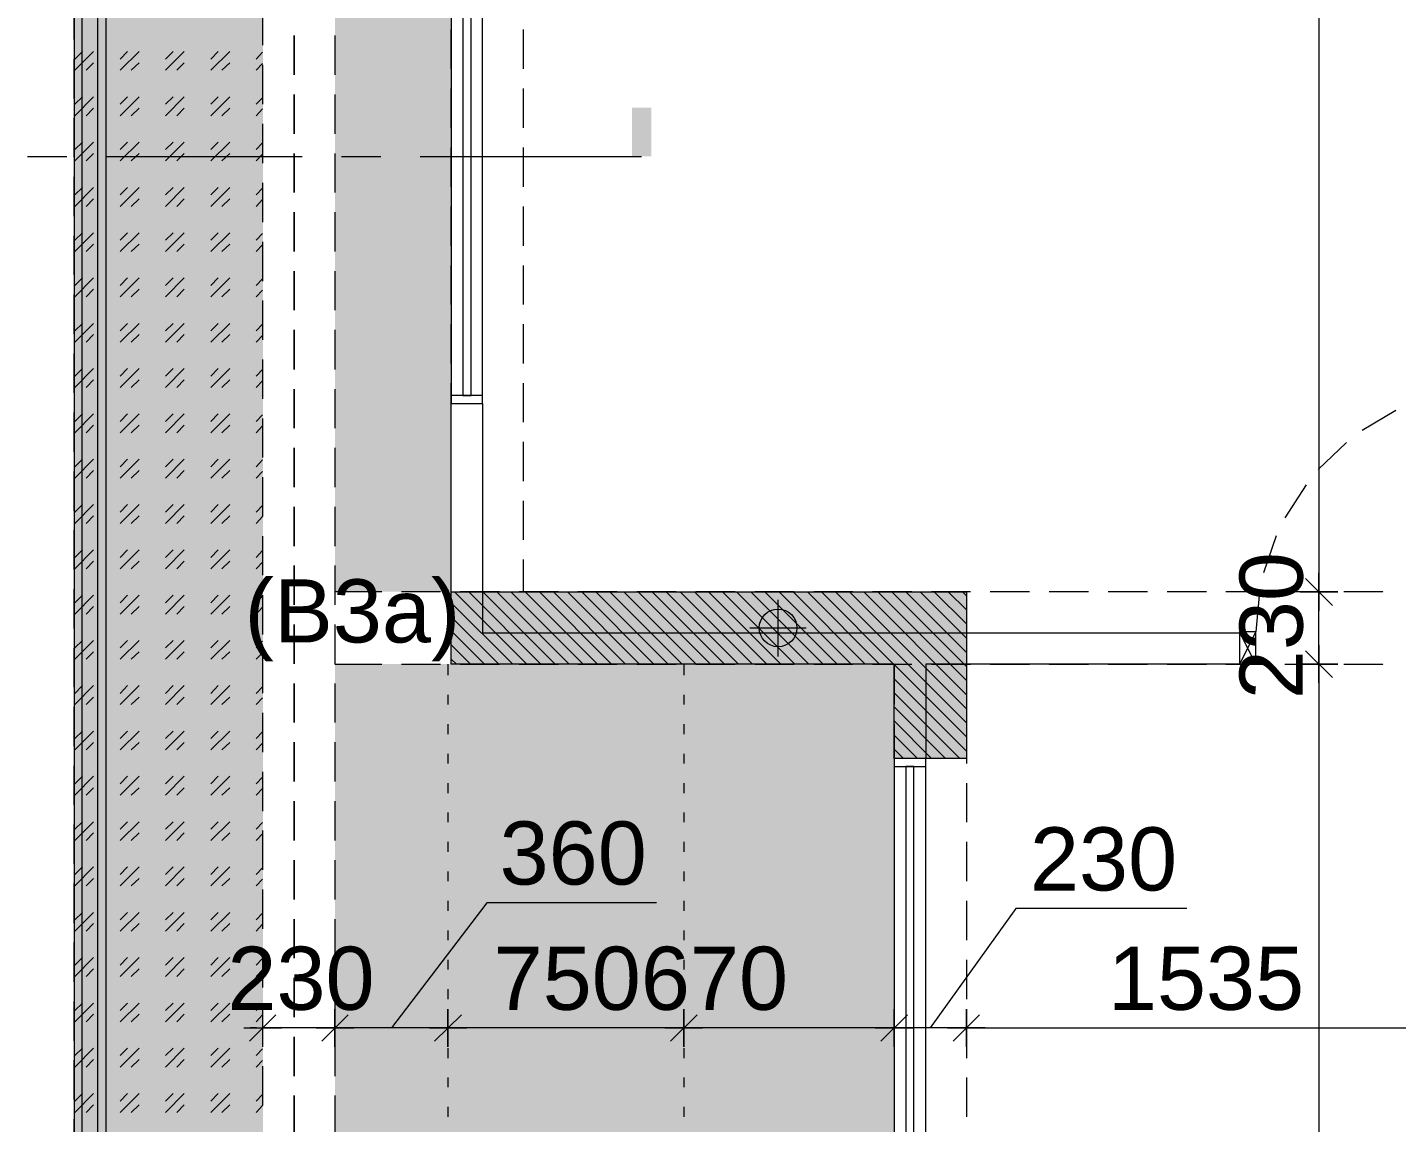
# Model space of a CAD drawing. Header units: millimetres. Extents: x -1303 to 98744, y -1303 to 90097.
# Drawn here: x 53795 to 58153, y 74173 to 77660 of the extents above; entities that cross this region are included whole.
import ezdxf

# ---------------------------------------------------------------- set-up
doc = ezdxf.new("R2010")
doc.units = ezdxf.units.MM
doc.layers.add('PDF_Geometry', color=7, linetype='Continuous')
doc.layers.add('PDF_Text', color=7, linetype='Continuous')
doc.layers.add('PDF_Solid Fills', color=192, linetype='Continuous', true_color=0xc2c0c0c0)
doc.styles.add('PDF ArialMT', font='arial.ttf')

msp = doc.modelspace()

# ---------------------------------------------------------------- hatches: boundary and pattern name
at = {"layer": 'PDF_Solid Fills'}
msp.add_hatch(color=256, dxfattribs=at).paths.add_polyline_path([(56784.30755, 75332.74967), (56554.28686, 75332.74967), (56554.28686, 75632.6807), (55144.26969, 75632.6807), (55144.26969, 75862.70139), (56784.30755, 75862.70139)])

# ---------------------------------------------------------------- linework, layer by layer
at = {"layer": 'PDF_Geometry', "color": 9, "lineweight": 0, "true_color": 0xc0c0c0}
for points in [[(55143.59199, 81272.1461), (53943.54554, 81272.1461), (53943.54554, 66642.22096)], [(55344.16586, 66057.42941), (53968.93443, 66057.42941), (53968.93443, 66642.22096), (53968.93443, 81247.60021), (55143.59199, 81247.60021)], [(55344.16586, 66107.36007), (54018.86508, 66107.36007), (54018.86508, 66642.22096), (54018.86508, 81197.67369), (55143.59199, 81197.67369)], [(55143.59199, 81172.2848), (54044.25397, 81172.2848), (54044.25397, 66642.22096)], [(54543.56876, 77727.00776), (54543.56876, 77602.60055)], [(54543.56876, 77539.97958), (54543.56876, 77414.72939)], [(54543.56876, 77352.10016), (54543.56876, 77227.69296)], [(54543.56876, 77165.072), (54543.56876, 77039.81353)], [(54543.56876, 76977.19257), (54543.56876, 76851.94238)], [(54543.56876, 76790.15613), (54543.56876, 76664.90595)], [(54543.56876, 76602.28498), (54543.56876, 76477.02652)], [(56553.52239, 75632.42451), (55143.59199, 75632.42451), (55143.59199, 76462.6461), (55243.45743, 76462.6461)], [(54543.56876, 76414.40555), (54543.56876, 76289.99835)], [(58151.33221, 76439.79444), (58043.85093, 76376.32222)], [(57993.92028, 76338.23889), (57904.21205, 76251.91502)], [(54543.56876, 76227.36912), (54543.56876, 76102.11893)], [(57865.28159, 76202.83149), (57797.57789, 76097.88745)], [(54543.56876, 76039.49797), (54543.56876, 75915.09076)], [(57770.49889, 76041.18394), (57729.87419, 75923.55372)], [(54543.56876, 75852.46153), (54543.56876, 75727.21134)], [(57717.17975, 75862.61874), (57705.33243, 75734.83131), (57653.70753, 75632.42451)], [(57705.33243, 75632.42451), (57653.70753, 75734.83131)], [(54543.56876, 75664.5821), (54543.56876, 75540.18317)], [(54543.56876, 75477.55394), (54543.56876, 75352.30374)], [(54543.56876, 75289.67452), (54543.56876, 75164.42432)], [(54543.56876, 75102.64635), (54543.56876, 74977.39616)], [(54543.56876, 74914.76693), (54543.56876, 74789.51673)], [(54543.56876, 74726.8875), (54543.56876, 74602.4803)], [(54543.56876, 74539.85933), (54543.56876, 74414.60914)], [(54543.56876, 74351.97991), (54543.56876, 74227.57271)]]:
    msp.add_lwpolyline(points, dxfattribs=at)
at = {"layer": 'PDF_Geometry', "color": 122, "lineweight": 0, "true_color": 0x00b88a}
for points in [[(57905.90629, 80402.1552), (57905.90629, 80422.46135), (57905.90629, 75882.0819), (57905.90629, 75902.39631)], [(57905.90629, 75632.42451), (57905.90629, 75862.61874)], [(57905.90629, 75592.64692), (57905.90629, 75612.11835), (57905.90629, 69707.50767), (57905.90629, 69726.97084)], [(55796.93436, 74872.45211), (55256.99899, 74872.45211), (54954.02245, 74473.84988)], [(57485.2954, 74853.83194), (56941.12856, 74853.83194), (56668.61951, 74473.84988)], [(54501.25395, 74431.53507), (54585.88358, 74516.16469)], [(54543.56876, 74533.93361), (54543.56876, 74413.75789)], [(54483.48091, 74473.84988), (54603.65663, 74473.84988)], [(54524.10561, 74473.84988), (54503.79532, 74473.84988)], [(54773.76301, 74473.84988), (54543.56876, 74473.84988)], [(55113.97162, 74473.84988), (54794.07329, 74473.84988), (54813.53645, 74473.84988)], [(55863.79093, 74473.84988), (55153.7492, 74473.84988)], [(56534.05923, 74473.84988), (55903.56852, 74473.84988)], [(56764.24934, 74473.84988), (56573.83268, 74473.84988)], [(56804.02691, 74473.84988), (58298.58694, 74473.84988), (58279.11965, 74473.84988)]]:
    msp.add_lwpolyline(points, dxfattribs=at)
at = {"layer": 'PDF_Geometry', "color": 9, "lineweight": 0, "true_color": 0xc0c0c0}
for points in [[(55143.59199, 76462.6461), (55243.45495, 76462.6461), (55243.45495, 79972.2368), (55143.59199, 79972.2368)], [(55180.83233, 76488.03499), (55207.06751, 76488.03499), (55207.06751, 79946.00157), (55180.83233, 79946.00157)], [(54643.4342, 77508.66497), (54643.4342, 77633.91517)], [(54643.4342, 77320.78555), (54643.4342, 77446.03574)], [(54643.4342, 77133.75738), (54643.4342, 77258.16459)], [(54643.4342, 76945.87796), (54643.4342, 77071.12815)], [(54643.4342, 76758.84979), (54643.4342, 76883.24872)], [(54643.4342, 76570.97036), (54643.4342, 76696.22056)], [(54643.4342, 76383.93393), (54643.4342, 76508.34114)], [(55143.59199, 76462.6461), (55243.45495, 76462.6461), (55243.45495, 76488.03499), (55143.59199, 76488.03499)], [(56654.23082, 75632.42451), (56654.23082, 75331.98933), (56553.52239, 75331.98933), (56553.52239, 75632.42451), (55143.59199, 75632.42451), (55143.59199, 76462.6461), (55243.45743, 76462.6461), (55243.45743, 75732.28581), (57653.70753, 75732.28581), (57653.70753, 75632.42451)], [(54643.4342, 76196.06278), (54643.4342, 76321.31296)], [(54643.4342, 76008.18335), (54643.4342, 76133.43354)], [(54643.4342, 75821.14691), (54643.4342, 75946.40538)], [(54643.4342, 75633.27576), (54643.4342, 75758.52595)], [(57653.70753, 75632.42451), (57705.3316, 75632.42451), (57705.3316, 75734.82635), (57653.70753, 75734.82635)], [(54643.4342, 75446.23933), (54643.4342, 75570.64653)], [(54643.4342, 75258.3599), (54643.4342, 75383.61836)], [(56553.52239, 69987.62844), (56654.23164, 69987.62844), (56654.23164, 75331.98933), (56553.52239, 75331.98933)], [(56553.52239, 75306.60044), (56654.23164, 75306.60044), (56654.23164, 75331.98933), (56553.52239, 75331.98933)], [(56590.7586, 70013.01732), (56616.99379, 70013.01732), (56616.99379, 75306.60044), (56590.7586, 75306.60044)], [(54643.4342, 75071.33173), (54643.4342, 75195.73893)], [(54643.4342, 74883.45231), (54643.4342, 75008.7025)], [(54643.4342, 74696.42414), (54643.4342, 74820.83135)], [(54643.4342, 74508.54472), (54643.4342, 74633.79492)], [(54643.4342, 74320.6653), (54643.4342, 74445.91549)], [(54643.4342, 74133.63713), (54643.4342, 74258.88732)]]:
    msp.add_lwpolyline(points, close=True, dxfattribs=at)
at = {"layer": 'PDF_Geometry', "lineweight": 0}
for points in [[(53943.54554, 77621.22072), (53943.54554, 77745.62792)], [(53943.54554, 77433.34129), (53943.54554, 77558.59976)], [(53945.23979, 77523.05366), (54005.32352, 77583.13739)], [(53945.23979, 77558.59976), (53969.78156, 77583.13739)], [(53981.62888, 77523.05366), (54005.32352, 77546.7483)], [(54089.95315, 77523.05366), (54150.041, 77583.13739)], [(54089.95315, 77558.59976), (54113.65192, 77583.13739)], [(54125.49924, 77523.05366), (54150.041, 77546.7483)], [(54233.82351, 77523.05366), (54293.91137, 77583.13739)], [(54233.82351, 77558.59976), (54258.3694, 77583.13739)], [(54270.21673, 77523.05366), (54293.91137, 77546.7483)], [(54378.54099, 77523.05366), (54438.62886, 77583.13739)], [(54378.54099, 77558.59976), (54402.23977, 77583.13739)], [(54414.08709, 77523.05366), (54438.62886, 77546.7483)], [(54522.41136, 77558.59976), (54543.56876, 77580.60015)], [(54522.41136, 77523.05366), (54543.56876, 77544.21106)], [(53945.23979, 77378.33204), (54005.32352, 77438.42403)], [(53945.23979, 77414.72939), (53969.78156, 77438.42403)], [(54089.95315, 77378.33204), (54150.041, 77438.42403)], [(54089.95315, 77414.72939), (54113.65192, 77438.42403)], [(54233.82351, 77378.33204), (54293.91137, 77438.42403)], [(54233.82351, 77414.72939), (54258.3694, 77438.42403)], [(54378.54099, 77378.33204), (54438.62886, 77438.42403)], [(54378.54099, 77414.72939), (54402.23977, 77438.42403)], [(54522.41136, 77414.72939), (54543.56876, 77435.8868)], [(53943.54554, 77246.31313), (53943.54554, 77370.72033)], [(53981.62888, 77378.33204), (54005.32352, 77402.87794)], [(54125.49924, 77378.33204), (54150.041, 77402.87794)], [(54270.21673, 77378.33204), (54293.91137, 77402.87794)], [(54414.08709, 77378.33204), (54438.62886, 77402.87794)], [(54522.41136, 77378.33204), (54543.56876, 77400.3407)], [(53945.23979, 77234.46167), (54005.32352, 77294.55367)], [(53945.23979, 77270.85903), (53969.78156, 77294.55367)], [(54089.95315, 77234.46167), (54150.041, 77294.55367)], [(54089.95315, 77270.85903), (54113.65192, 77294.55367)], [(54233.82351, 77234.46167), (54293.91137, 77294.55367)], [(54233.82351, 77270.85903), (54258.3694, 77294.55367)], [(54378.54099, 77234.46167), (54438.62886, 77294.55367)], [(54378.54099, 77270.85903), (54402.23977, 77294.55367)], [(54522.41136, 77270.85903), (54543.56876, 77292.01644)], [(53981.62888, 77234.46167), (54005.32352, 77258.16459)], [(54125.49924, 77234.46167), (54150.041, 77258.16459)], [(54270.21673, 77234.46167), (54293.91137, 77258.16459)], [(54414.08709, 77234.46167), (54438.62886, 77258.16459)], [(54522.41136, 77234.46167), (54543.56876, 77255.61908)], [(53943.54554, 77058.43371), (53943.54554, 77183.6839)], [(53945.23979, 77089.74832), (54005.32352, 77149.83205)], [(53945.23979, 77126.13741), (53969.78156, 77149.83205)], [(53981.62888, 77089.74832), (54005.32352, 77114.29422)], [(54089.95315, 77089.74832), (54150.041, 77149.83205)], [(54089.95315, 77126.13741), (54113.65192, 77149.83205)], [(54125.49924, 77089.74832), (54150.041, 77114.29422)], [(54233.82351, 77089.74832), (54293.91137, 77149.83205)], [(54233.82351, 77126.13741), (54258.3694, 77149.83205)], [(54270.21673, 77089.74832), (54293.91137, 77114.29422)], [(54378.54099, 77089.74832), (54438.62886, 77149.83205)], [(54378.54099, 77126.13741), (54402.23977, 77149.83205)], [(54414.08709, 77089.74832), (54438.62886, 77114.29422)], [(54522.41136, 77126.13741), (54543.56876, 77147.29482)], [(54522.41136, 77089.74832), (54543.56876, 77111.74871)], [(53943.54554, 76871.40553), (53943.54554, 76995.81274)], [(53945.23979, 76945.87796), (54005.32352, 77005.96168)], [(53945.23979, 76982.26704), (53969.78156, 77005.96168)], [(54089.95315, 76945.87796), (54150.041, 77005.96168)], [(54089.95315, 76982.26704), (54113.65192, 77005.96168)], [(54233.82351, 76945.87796), (54293.91137, 77005.96168)], [(54233.82351, 76982.26704), (54258.3694, 77005.96168)], [(54378.54099, 76945.87796), (54438.62886, 77005.96168)], [(54378.54099, 76982.26704), (54402.23977, 77005.96168)], [(54522.41136, 76982.26704), (54543.56876, 77003.42445)], [(53981.62888, 76945.87796), (54005.32352, 76969.5726)], [(54125.49924, 76945.87796), (54150.041, 76969.5726)], [(54270.21673, 76945.87796), (54293.91137, 76969.5726)], [(54414.08709, 76945.87796), (54438.62886, 76969.5726)], [(54522.41136, 76945.87796), (54543.56876, 76967.03536)], [(53945.23979, 76802.00759), (54005.32352, 76862.09132)], [(53945.23979, 76837.55368), (53969.78156, 76862.09132)], [(54089.95315, 76802.00759), (54150.041, 76862.09132)], [(54089.95315, 76837.55368), (54113.65192, 76862.09132)], [(54233.82351, 76802.00759), (54293.91137, 76862.09132)], [(54233.82351, 76837.55368), (54258.3694, 76862.09132)], [(54378.54099, 76802.00759), (54438.62886, 76862.09132)], [(54378.54099, 76837.55368), (54402.23977, 76862.09132)], [(54522.41136, 76837.55368), (54543.56876, 76858.71109)], [(53943.54554, 76683.52611), (53943.54554, 76808.77631)], [(53981.62888, 76802.00759), (54005.32352, 76825.70224)], [(54125.49924, 76802.00759), (54150.041, 76825.70224)], [(54270.21673, 76802.00759), (54293.91137, 76825.70224)], [(54414.08709, 76802.00759), (54438.62886, 76825.70224)], [(54522.41136, 76802.00759), (54543.56876, 76823.165)], [(53945.23979, 76657.29424), (54005.32352, 76717.37796)], [(53945.23979, 76693.68332), (53969.78156, 76717.37796)], [(54089.95315, 76657.29424), (54150.041, 76717.37796)], [(54089.95315, 76693.68332), (54113.65192, 76717.37796)], [(54233.82351, 76657.29424), (54293.91137, 76717.37796)], [(54233.82351, 76693.68332), (54258.3694, 76717.37796)], [(54378.54099, 76657.29424), (54438.62886, 76717.37796)], [(54378.54099, 76693.68332), (54402.23977, 76717.37796)], [(53981.62888, 76657.29424), (54005.32352, 76681.83187)], [(54125.49924, 76657.29424), (54150.041, 76681.83187)], [(54270.21673, 76657.29424), (54293.91137, 76681.83187)], [(54414.08709, 76657.29424), (54438.62886, 76681.83187)], [(54522.41136, 76693.68332), (54543.56876, 76714.84073)], [(54522.41136, 76657.29424), (54543.56876, 76678.45165)], [(53943.54554, 76495.64669), (53943.54554, 76620.89688)], [(53945.23979, 76513.42387), (54005.32352, 76573.5076)], [(53945.23979, 76548.9617), (53969.78156, 76573.5076)], [(54089.95315, 76513.42387), (54150.041, 76573.5076)], [(54089.95315, 76548.9617), (54113.65192, 76573.5076)], [(54233.82351, 76513.42387), (54293.91137, 76573.5076)], [(54233.82351, 76548.9617), (54258.3694, 76573.5076)], [(54378.54099, 76513.42387), (54438.62886, 76573.5076)], [(54378.54099, 76548.9617), (54402.23977, 76573.5076)], [(54522.41136, 76548.9617), (54543.56876, 76570.97036)], [(53981.62888, 76513.42387), (54005.32352, 76537.11851)], [(54125.49924, 76513.42387), (54150.041, 76537.11851)], [(54270.21673, 76513.42387), (54293.91137, 76537.11851)], [(54414.08709, 76513.42387), (54438.62886, 76537.11851)], [(54522.41136, 76513.42387), (54543.56876, 76534.58128)], [(53943.54554, 76308.61852), (53943.54554, 76433.86872)], [(53945.23979, 76368.70225), (54005.32352, 76428.79425)], [(53945.23979, 76405.09133), (53969.78156, 76428.79425)], [(54089.95315, 76368.70225), (54150.041, 76428.79425)], [(54089.95315, 76405.09133), (54113.65192, 76428.79425)], [(54233.82351, 76368.70225), (54293.91137, 76428.79425)], [(54233.82351, 76405.09133), (54258.3694, 76428.79425)], [(54378.54099, 76368.70225), (54438.62886, 76428.79425)], [(54378.54099, 76405.09133), (54402.23977, 76428.79425)], [(54522.41136, 76405.09133), (54543.56876, 76426.24874)], [(53981.62888, 76368.70225), (54005.32352, 76393.24815)], [(54125.49924, 76368.70225), (54150.041, 76393.24815)], [(54270.21673, 76368.70225), (54293.91137, 76393.24815)], [(54414.08709, 76368.70225), (54438.62886, 76393.24815)], [(54522.41136, 76368.70225), (54543.56876, 76390.71092)], [(53945.23979, 76224.83189), (54005.32352, 76284.92388)], [(53945.23979, 76260.37798), (53969.78156, 76284.92388)], [(54089.95315, 76224.83189), (54150.041, 76284.92388)], [(54089.95315, 76260.37798), (54113.65192, 76284.92388)], [(54233.82351, 76224.83189), (54293.91137, 76284.92388)], [(54233.82351, 76260.37798), (54258.3694, 76284.92388)], [(54378.54099, 76224.83189), (54438.62886, 76284.92388)], [(54378.54099, 76260.37798), (54402.23977, 76284.92388)], [(54522.41136, 76260.37798), (54543.56876, 76282.37838)], [(53943.54554, 76120.7391), (53943.54554, 76245.9893)], [(53981.62888, 76224.83189), (54005.32352, 76248.52653)], [(54125.49924, 76224.83189), (54150.041, 76248.52653)], [(54270.21673, 76224.83189), (54293.91137, 76248.52653)], [(54414.08709, 76224.83189), (54438.62886, 76248.52653)], [(54522.41136, 76224.83189), (54543.56876, 76245.9893)], [(53945.23979, 76080.11853), (54005.32352, 76140.20226)], [(53945.23979, 76116.50762), (53969.78156, 76140.20226)], [(54089.95315, 76080.11853), (54150.041, 76140.20226)], [(54089.95315, 76116.50762), (54113.65192, 76140.20226)], [(54233.82351, 76080.11853), (54293.91137, 76140.20226)], [(54233.82351, 76116.50762), (54258.3694, 76140.20226)], [(54378.54099, 76080.11853), (54438.62886, 76140.20226)], [(54378.54099, 76116.50762), (54402.23977, 76140.20226)], [(54522.41136, 76116.50762), (54543.56876, 76137.66502)], [(53981.62888, 76080.11853), (54005.32352, 76104.65616)], [(54125.49924, 76080.11853), (54150.041, 76104.65616)], [(54270.21673, 76080.11853), (54293.91137, 76104.65616)], [(54414.08709, 76080.11853), (54438.62886, 76104.65616)], [(54522.41136, 76080.11853), (54543.56876, 76102.11893)], [(53943.54554, 75933.71093), (53943.54554, 76058.96112)], [(53945.23979, 75936.24816), (54005.32352, 75996.3319)], [(53945.23979, 75971.79427), (53969.78156, 75996.3319)], [(54089.95315, 75936.24816), (54150.041, 75996.3319)], [(54089.95315, 75971.79427), (54113.65192, 75996.3319)], [(54233.82351, 75936.24816), (54293.91137, 75996.3319)], [(54233.82351, 75971.79427), (54258.3694, 75996.3319)], [(54378.54099, 75936.24816), (54438.62886, 75996.3319)], [(54378.54099, 75971.79427), (54402.23977, 75996.3319)], [(54522.41136, 75971.79427), (54543.56876, 75993.79466)], [(53981.62888, 75936.24816), (54005.32352, 75959.94281)], [(54125.49924, 75936.24816), (54150.041, 75959.94281)], [(54270.21673, 75936.24816), (54293.91137, 75959.94281)], [(54414.08709, 75936.24816), (54438.62886, 75959.94281)], [(54522.41136, 75936.24816), (54543.56876, 75957.40557)], [(53943.54554, 75745.83151), (53943.54554, 75871.0817)], [(53945.23979, 75791.52654), (54005.32352, 75851.61854)], [(53945.23979, 75827.9239), (53969.78156, 75851.61854)], [(54089.95315, 75791.52654), (54150.041, 75851.61854)], [(54089.95315, 75827.9239), (54113.65192, 75851.61854)], [(54233.82351, 75791.52654), (54293.91137, 75851.61854)], [(54233.82351, 75827.9239), (54258.3694, 75851.61854)], [(54378.54099, 75791.52654), (54438.62886, 75851.61854)], [(54378.54099, 75827.9239), (54402.23977, 75851.61854)], [(54522.41136, 75827.9239), (54543.56876, 75849.08131)], [(55154.59632, 75862.61874), (55384.78643, 75632.42451)], [(55199.44837, 75862.61874), (55429.64261, 75632.42451)], [(55244.30455, 75862.61874), (55474.49465, 75632.42451)], [(55289.1566, 75862.61874), (55519.35083, 75632.42451)], [(55334.00865, 75862.61874), (55564.20289, 75632.42451)], [(55378.86483, 75862.61874), (55609.05494, 75632.42451)], [(55424.564, 75862.61874), (55653.91112, 75632.42451)], [(55469.41605, 75862.61874), (55698.76316, 75632.42451)], [(55514.27224, 75862.61874), (55743.61934, 75632.42451)], [(55559.12428, 75862.61874), (55788.4714, 75632.42451)], [(55603.98046, 75862.61874), (55834.17056, 75632.42451)], [(55648.83251, 75862.61874), (55879.02675, 75632.42451)], [(55693.68456, 75862.61874), (55923.8788, 75632.42451)], [(55738.54075, 75862.61874), (55968.73085, 75632.42451)], [(55783.39279, 75862.61874), (56013.58703, 75632.42451)], [(55828.24897, 75862.61874), (56058.43907, 75632.42451)], [(55873.10102, 75862.61874), (56103.29526, 75632.42451)], [(55917.95307, 75862.61874), (56148.14731, 75632.42451)], [(55962.80925, 75862.61874), (56192.99936, 75632.42451)], [(56007.6613, 75862.61874), (56237.85554, 75632.42451)], [(56052.51748, 75862.61874), (56282.70758, 75632.42451)], [(56097.36953, 75862.61874), (56327.56376, 75632.42451)], [(56142.22158, 75862.61874), (56372.41582, 75632.42451)], [(56187.92488, 75862.61874), (56417.26787, 75632.42451)], [(56232.77693, 75862.61874), (56462.12405, 75632.42451)], [(56277.62898, 75862.61874), (56506.97609, 75632.42451)], [(56322.48517, 75862.61874), (56551.83227, 75632.42451)], [(56367.33721, 75862.61874), (56783.71663, 75445.39633)], [(56412.19339, 75862.61874), (56783.71663, 75490.24838)], [(56457.04544, 75862.61874), (56783.71663, 75535.10044)], [(56501.89749, 75862.61874), (56783.71663, 75579.95248)], [(56546.75368, 75862.61874), (56783.71663, 75624.8128)], [(56591.60572, 75862.61874), (56783.71663, 75669.66484)], [(56636.4619, 75862.61874), (56783.71663, 75715.35988)], [(56681.31395, 75862.61874), (56783.71663, 75760.2202)], [(56726.166, 75862.61874), (56783.71663, 75805.07224)], [(56771.02219, 75862.61874), (56783.71663, 75849.9243)], [(57905.90629, 75862.61874), (57905.90629, 75862.61874)], [(57905.90629, 75862.61874), (57905.90629, 75862.61874)], [(57987.14743, 75862.61874), (57987.14743, 75862.61874)], [(57987.14743, 75862.61874), (57987.14743, 75862.61874)], [(58049.77666, 75862.61874), (58049.77666, 75862.61874)], [(58049.77666, 75862.61874), (58049.77666, 75862.61874)], [(58112.40176, 75862.61874), (58112.40176, 75862.61874)], [(58112.40176, 75862.61874), (58112.40176, 75862.61874)], [(53981.62888, 75791.52654), (54005.32352, 75816.07244)], [(54125.49924, 75791.52654), (54150.041, 75816.07244)], [(54270.21673, 75791.52654), (54293.91137, 75816.07244)], [(54414.08709, 75791.52654), (54438.62886, 75816.07244)], [(54522.41136, 75791.52654), (54543.56876, 75813.53521)], [(55143.59199, 75827.9239), (55339.93438, 75632.42451)], [(55143.59199, 75783.06358), (55295.08232, 75632.42451)], [(55143.59199, 75738.21154), (55250.22614, 75632.42451)], [(53943.54554, 75558.79507), (53943.54554, 75683.20228)], [(53945.23979, 75647.65618), (54005.32352, 75707.74817)], [(53945.23979, 75684.05354), (53969.78156, 75707.74817)], [(53981.62888, 75647.65618), (54005.32352, 75671.35909)], [(54089.95315, 75647.65618), (54150.041, 75707.74817)], [(54089.95315, 75684.05354), (54113.65192, 75707.74817)], [(54125.49924, 75647.65618), (54150.041, 75671.35909)], [(54233.82351, 75647.65618), (54293.91137, 75707.74817)], [(54233.82351, 75684.05354), (54258.3694, 75707.74817)], [(54270.21673, 75647.65618), (54293.91137, 75671.35909)], [(54378.54099, 75647.65618), (54438.62886, 75707.74817)], [(54378.54099, 75684.05354), (54402.23977, 75707.74817)], [(54414.08709, 75647.65618), (54438.62886, 75671.35909)], [(54522.41136, 75684.05354), (54543.56876, 75705.21094)], [(55143.59199, 75693.35949), (55205.3741, 75632.42451)], [(54522.41136, 75647.65618), (54543.56876, 75668.81359)], [(55143.59199, 75648.50744), (55160.51792, 75632.42451)], [(56553.52239, 75630.73025), (56783.71663, 75400.54429)], [(57905.90629, 75632.42451), (57905.90629, 75632.42451)], [(57905.90629, 75632.42451), (57905.90629, 75632.42451)], [(57987.14743, 75632.42451), (57987.14743, 75632.42451)], [(57987.14743, 75632.42451), (57987.14743, 75632.42451)], [(58049.77666, 75632.42451), (58049.77666, 75632.42451)], [(58049.77666, 75632.42451), (58049.77666, 75632.42451)], [(58112.40176, 75632.42451), (58112.40176, 75632.42451)], [(58112.40176, 75632.42451), (58112.40176, 75632.42451)], [(56553.52239, 75585.87821), (56783.71663, 75355.68397)], [(53945.23979, 75503.78582), (54005.32352, 75563.87781)], [(53945.23979, 75539.33192), (53969.78156, 75563.87781)], [(54089.95315, 75503.78582), (54150.041, 75563.87781)], [(54089.95315, 75539.33192), (54113.65192, 75563.87781)], [(54233.82351, 75503.78582), (54293.91137, 75563.87781)], [(54233.82351, 75539.33192), (54258.3694, 75563.87781)], [(54378.54099, 75503.78582), (54438.62886, 75563.87781)], [(54378.54099, 75539.33192), (54402.23977, 75563.87781)], [(54522.41136, 75539.33192), (54543.56876, 75560.48932)], [(56553.52239, 75541.02616), (56762.55922, 75331.98933)], [(53943.54554, 75370.92392), (53943.54554, 75496.17411)], [(53981.62888, 75503.78582), (54005.32352, 75527.48873)], [(54125.49924, 75503.78582), (54150.041, 75527.48873)], [(54270.21673, 75503.78582), (54293.91137, 75527.48873)], [(54414.08709, 75503.78582), (54438.62886, 75527.48873)], [(54522.41136, 75503.78582), (54543.56876, 75524.94322)], [(56553.52239, 75496.17411), (56717.70304, 75331.98933)], [(53945.23979, 75359.07246), (54005.32352, 75419.15619)], [(53945.23979, 75395.46155), (53969.78156, 75419.15619)], [(54089.95315, 75359.07246), (54150.041, 75419.15619)], [(54089.95315, 75395.46155), (54113.65192, 75419.15619)], [(54233.82351, 75359.07246), (54293.91137, 75419.15619)], [(54233.82351, 75395.46155), (54258.3694, 75419.15619)], [(54378.54099, 75359.07246), (54438.62886, 75419.15619)], [(54378.54099, 75395.46155), (54402.23977, 75419.15619)], [(54522.41136, 75395.46155), (54543.56876, 75416.61896)], [(56553.52239, 75451.32206), (56672.85099, 75331.98933)], [(53981.62888, 75359.07246), (54005.32352, 75382.76711)], [(54125.49924, 75359.07246), (54150.041, 75382.76711)], [(54270.21673, 75359.07246), (54293.91137, 75382.76711)], [(54414.08709, 75359.07246), (54438.62886, 75382.76711)], [(54522.41136, 75359.07246), (54543.56876, 75380.22987)], [(56553.52239, 75406.46174), (56627.99894, 75331.98933)], [(56553.52239, 75361.6097), (56583.14276, 75331.98933)], [(53943.54554, 75183.88749), (53943.54554, 75308.29469)], [(53945.23979, 75215.2021), (54005.32352, 75275.28582)], [(53945.23979, 75250.74819), (53969.78156, 75275.28582)], [(53981.62888, 75215.2021), (54005.32352, 75238.89674)], [(54089.95315, 75215.2021), (54150.041, 75275.28582)], [(54089.95315, 75250.74819), (54113.65192, 75275.28582)], [(54125.49924, 75215.2021), (54150.041, 75238.89674)], [(54233.82351, 75215.2021), (54293.91137, 75275.28582)], [(54233.82351, 75250.74819), (54258.3694, 75275.28582)], [(54270.21673, 75215.2021), (54293.91137, 75238.89674)], [(54378.54099, 75215.2021), (54438.62886, 75275.28582)], [(54378.54099, 75250.74819), (54402.23977, 75275.28582)], [(54414.08709, 75215.2021), (54438.62886, 75238.89674)], [(54522.41136, 75250.74819), (54543.56876, 75272.74859)], [(54522.41136, 75215.2021), (54543.56876, 75236.35951)], [(53943.54554, 74996.00806), (53943.54554, 75121.26652)], [(53945.23979, 75070.48875), (54005.32352, 75130.57247)], [(53945.23979, 75106.87783), (53969.78156, 75130.57247)], [(54089.95315, 75070.48875), (54150.041, 75130.57247)], [(54089.95315, 75106.87783), (54113.65192, 75130.57247)], [(54233.82351, 75070.48875), (54293.91137, 75130.57247)], [(54233.82351, 75106.87783), (54258.3694, 75130.57247)], [(54378.54099, 75070.48875), (54438.62886, 75130.57247)], [(54378.54099, 75106.87783), (54402.23977, 75130.57247)], [(54522.41136, 75106.87783), (54543.56876, 75128.03523)], [(53981.62888, 75070.48875), (54005.32352, 75095.02638)], [(54125.49924, 75070.48875), (54150.041, 75095.02638)], [(54270.21673, 75070.48875), (54293.91137, 75095.02638)], [(54414.08709, 75070.48875), (54438.62886, 75095.02638)], [(54522.41136, 75070.48875), (54543.56876, 75092.48914)], [(53945.23979, 74926.61838), (54005.32352, 74986.70211)], [(53945.23979, 74962.15621), (53969.78156, 74986.70211)], [(54089.95315, 74926.61838), (54150.041, 74986.70211)], [(54089.95315, 74962.15621), (54113.65192, 74986.70211)], [(54233.82351, 74926.61838), (54293.91137, 74986.70211)], [(54233.82351, 74962.15621), (54258.3694, 74986.70211)], [(54378.54099, 74926.61838), (54438.62886, 74986.70211)], [(54378.54099, 74962.15621), (54402.23977, 74986.70211)], [(54522.41136, 74962.15621), (54543.56876, 74984.16487)], [(53943.54554, 74808.13691), (53943.54554, 74933.38709)], [(53981.62888, 74926.61838), (54005.32352, 74950.31302)], [(54125.49924, 74926.61838), (54150.041, 74950.31302)], [(54270.21673, 74926.61838), (54293.91137, 74950.31302)], [(54414.08709, 74926.61838), (54438.62886, 74950.31302)], [(54522.41136, 74926.61838), (54543.56876, 74947.77579)], [(53945.23979, 74781.89676), (54005.32352, 74841.98876)], [(53945.23979, 74818.28584), (53969.78156, 74841.98876)], [(54089.95315, 74781.89676), (54150.041, 74841.98876)], [(54089.95315, 74818.28584), (54113.65192, 74841.98876)], [(54233.82351, 74781.89676), (54293.91137, 74841.98876)], [(54233.82351, 74818.28584), (54258.3694, 74841.98876)], [(54378.54099, 74781.89676), (54438.62886, 74841.98876)], [(54378.54099, 74818.28584), (54402.23977, 74841.98876)], [(53981.62888, 74781.89676), (54005.32352, 74806.44265)], [(54125.49924, 74781.89676), (54150.041, 74806.44265)], [(54270.21673, 74781.89676), (54293.91137, 74806.44265)], [(54414.08709, 74781.89676), (54438.62886, 74806.44265)], [(54522.41136, 74818.28584), (54543.56876, 74839.44325)], [(54522.41136, 74781.89676), (54543.56876, 74803.90542)], [(53943.54554, 74621.10047), (53943.54554, 74746.35066)], [(53945.23979, 74638.0264), (54005.32352, 74698.11839)], [(53945.23979, 74673.57249), (53969.78156, 74698.11839)], [(54089.95315, 74638.0264), (54150.041, 74698.11839)], [(54089.95315, 74673.57249), (54113.65192, 74698.11839)], [(54233.82351, 74638.0264), (54293.91137, 74698.11839)], [(54233.82351, 74673.57249), (54258.3694, 74698.11839)], [(54378.54099, 74638.0264), (54438.62886, 74698.11839)], [(54378.54099, 74673.57249), (54402.23977, 74698.11839)], [(54522.41136, 74673.57249), (54543.56876, 74695.57288)], [(53981.62888, 74638.0264), (54005.32352, 74661.72103)], [(54125.49924, 74638.0264), (54150.041, 74661.72103)], [(54270.21673, 74638.0264), (54293.91137, 74661.72103)], [(54414.08709, 74638.0264), (54438.62886, 74661.72103)], [(54522.41136, 74638.0264), (54543.56876, 74659.1838)], [(53943.54554, 74433.22104), (53943.54554, 74558.47951)], [(53945.23979, 74493.31304), (54005.32352, 74553.39677)], [(53945.23979, 74529.70213), (53969.78156, 74553.39677)], [(54089.95315, 74493.31304), (54150.041, 74553.39677)], [(54089.95315, 74529.70213), (54113.65192, 74553.39677)], [(54233.82351, 74493.31304), (54293.91137, 74553.39677)], [(54233.82351, 74529.70213), (54258.3694, 74553.39677)], [(54378.54099, 74493.31304), (54438.62886, 74553.39677)], [(54378.54099, 74529.70213), (54402.23977, 74553.39677)], [(54522.41136, 74529.70213), (54543.56876, 74550.85953)], [(53981.62888, 74493.31304), (54005.32352, 74517.85067)], [(54125.49924, 74493.31304), (54150.041, 74517.85067)], [(54270.21673, 74493.31304), (54293.91137, 74517.85067)], [(54414.08709, 74493.31304), (54438.62886, 74517.85067)], [(54522.41136, 74493.31304), (54543.56876, 74515.31344)], [(54543.56876, 74503.47025), (54543.56876, 74473.84988)], [(53945.23979, 74349.44267), (54005.32352, 74409.52641)], [(53945.23979, 74385.83176), (53969.78156, 74409.52641)], [(54089.95315, 74349.44267), (54150.041, 74409.52641)], [(54089.95315, 74385.83176), (54113.65192, 74409.52641)], [(54233.82351, 74349.44267), (54293.91137, 74409.52641)], [(54233.82351, 74385.83176), (54258.3694, 74409.52641)], [(54378.54099, 74349.44267), (54438.62886, 74409.52641)], [(54378.54099, 74385.83176), (54402.23977, 74409.52641)], [(54522.41136, 74385.83176), (54543.56876, 74406.98917)], [(53943.54554, 74246.19288), (53943.54554, 74371.44307)], [(53981.62888, 74349.44267), (54005.32352, 74373.13732)], [(54125.49924, 74349.44267), (54150.041, 74373.13732)], [(54270.21673, 74349.44267), (54293.91137, 74373.13732)], [(54414.08709, 74349.44267), (54438.62886, 74373.13732)], [(54522.41136, 74349.44267), (54543.56876, 74370.60008)], [(53945.23979, 74204.72105), (54005.32352, 74265.65604)], [(53945.23979, 74241.11841), (53969.78156, 74265.65604)], [(54089.95315, 74204.72105), (54150.041, 74265.65604)], [(54089.95315, 74241.11841), (54113.65192, 74265.65604)], [(54233.82351, 74204.72105), (54293.91137, 74265.65604)], [(54233.82351, 74241.11841), (54258.3694, 74265.65604)], [(54378.54099, 74204.72105), (54438.62886, 74265.65604)], [(54378.54099, 74241.11841), (54402.23977, 74265.65604)], [(54522.41136, 74241.11841), (54543.56876, 74262.27582)], [(53981.62888, 74204.72105), (54005.32352, 74229.26695)], [(54125.49924, 74204.72105), (54150.041, 74229.26695)], [(54270.21673, 74204.72105), (54293.91137, 74229.26695)], [(54414.08709, 74204.72105), (54438.62886, 74229.26695)], [(54522.41136, 74204.72105), (54543.56876, 74226.72971)], [(53943.54554, 74058.31346), (53943.54554, 74183.56365)]]:
    msp.add_lwpolyline(points, dxfattribs=at)
at = {"layer": 'PDF_Geometry', "color": 157, "lineweight": 0, "true_color": 0x3f5f7f}
for points in [[(54543.56876, 77727.00776), (54543.56876, 77602.60055)], [(54773.76301, 77633.91517), (54773.76301, 77508.66497)], [(55143.59199, 77527.28514), (55143.59199, 77652.53533)], [(55373.78623, 77527.28514), (55373.78623, 77652.53533)], [(54543.56876, 77539.97958), (54543.56876, 77414.72939)], [(55143.59199, 77339.40572), (55143.59199, 77464.65591)], [(55373.78623, 77339.40572), (55373.78623, 77464.65591)], [(54773.76301, 77446.03574), (54773.76301, 77320.78555)], [(54543.56876, 77352.10016), (54543.56876, 77227.69296)], [(54773.76301, 77258.16459), (54773.76301, 77133.75738)], [(55143.59199, 77152.37755), (55143.59199, 77277.62774)], [(55373.78623, 77152.37755), (55373.78623, 77277.62774)], [(54543.56876, 77165.072), (54543.56876, 77039.81353)], [(54773.76301, 77071.12815), (54773.76301, 76945.87796)], [(55143.59199, 76964.49812), (55143.59199, 77089.74832)], [(55373.78623, 76964.49812), (55373.78623, 77089.74832)], [(54543.56876, 76977.19257), (54543.56876, 76851.94238)], [(55143.59199, 76777.46169), (55143.59199, 76901.8689)], [(55373.78623, 76777.46169), (55373.78623, 76901.8689)], [(54773.76301, 76883.24872), (54773.76301, 76758.84979)], [(54543.56876, 76790.15613), (54543.56876, 76664.90595)], [(54773.76301, 76696.22056), (54773.76301, 76570.97036)], [(55143.59199, 76589.59054), (55143.59199, 76714.84073)], [(55373.78623, 76589.59054), (55373.78623, 76714.84073)], [(54543.56876, 76602.28498), (54543.56876, 76477.02652)], [(54773.76301, 76508.34114), (54773.76301, 76383.93393)], [(55143.59199, 76402.5541), (55143.59199, 76526.96131)], [(55373.78623, 76402.5541), (55373.78623, 76526.96131)], [(54543.56876, 76414.40555), (54543.56876, 76289.99835)], [(55143.59199, 76214.67468), (55143.59199, 76339.93314)], [(55373.78623, 76214.67468), (55373.78623, 76339.93314)], [(54773.76301, 76321.31296), (54773.76301, 76196.06278)], [(54543.56876, 76227.36912), (54543.56876, 76102.11893)], [(55143.59199, 76027.64651), (55143.59199, 76152.05371)], [(55373.78623, 76027.64651), (55373.78623, 76152.05371)], [(54773.76301, 76133.43354), (54773.76301, 76008.18335)], [(54543.56876, 76039.49797), (54543.56876, 75915.09076)], [(54773.76301, 75946.40538), (54773.76301, 75821.14691)], [(55143.59199, 75862.61874), (55143.59199, 75965.01728)], [(55373.78623, 75862.61874), (55373.78623, 75965.01728)], [(54543.56876, 75852.46153), (54543.56876, 75727.21134)], [(54922.71197, 75862.61874), (54773.76301, 75862.61874)], [(55109.74014, 75862.61874), (54985.33707, 75862.61874)], [(55297.61956, 75862.61874), (55172.36937, 75862.61874)], [(55485.49898, 75862.61874), (55360.24466, 75862.61874)], [(55672.52716, 75862.61874), (55547.27696, 75862.61874)], [(55860.40658, 75862.61874), (55735.15638, 75862.61874)], [(56047.43888, 75862.61874), (55922.18455, 75862.61874)], [(56235.31417, 75862.61874), (56110.06398, 75862.61874)], [(56422.34647, 75862.61874), (56297.9434, 75862.61874)], [(56610.2259, 75862.61874), (56484.97157, 75862.61874)], [(56797.25819, 75862.61874), (56672.85099, 75862.61874)], [(56985.13348, 75862.61874), (56859.88329, 75862.61874)], [(57173.01291, 75862.61874), (57047.75858, 75862.61874)], [(57360.0452, 75862.61874), (57234.79088, 75862.61874)], [(57547.9205, 75862.61874), (57422.67031, 75862.61874)], [(57734.9528, 75862.61874), (57609.7026, 75862.61874)], [(57922.83222, 75862.61874), (57797.57789, 75862.61874)], [(58109.86039, 75862.61874), (57985.45732, 75862.61874)], [(54773.76301, 75758.52595), (54773.76301, 75633.27576)], [(54543.56876, 75664.5821), (54543.56876, 75540.18317)], [(54773.76301, 75632.42451), (54922.71197, 75632.42451)], [(54985.33707, 75632.42451), (55109.74014, 75632.42451)], [(55172.36937, 75632.42451), (55297.61956, 75632.42451)], [(55360.24466, 75632.42451), (55485.49898, 75632.42451)], [(55547.27696, 75632.42451), (55672.52716, 75632.42451)], [(55735.15638, 75632.42451), (55860.40658, 75632.42451)], [(55922.18455, 75632.42451), (56047.43888, 75632.42451)], [(56110.06398, 75632.42451), (56235.31417, 75632.42451)], [(56297.9434, 75632.42451), (56422.34647, 75632.42451)], [(56484.97157, 75632.42451), (56610.2259, 75632.42451)], [(56553.52239, 75632.42451), (56553.52239, 75503.78582)], [(56672.85099, 75632.42451), (56797.25819, 75632.42451)], [(56783.71663, 75632.42451), (56783.71663, 75503.78582)], [(56859.88329, 75632.42451), (56985.13348, 75632.42451)], [(57047.75858, 75632.42451), (57173.01291, 75632.42451)], [(57234.79088, 75632.42451), (57360.0452, 75632.42451)], [(57422.67031, 75632.42451), (57547.9205, 75632.42451)], [(57609.7026, 75632.42451), (57734.9528, 75632.42451)], [(57797.57789, 75632.42451), (57922.83222, 75632.42451)], [(57985.45732, 75632.42451), (58109.86039, 75632.42451)], [(54773.76301, 75570.64653), (54773.76301, 75446.23933)], [(54543.56876, 75477.55394), (54543.56876, 75352.30374)], [(56553.52239, 75441.16485), (56553.52239, 75315.91466)], [(56783.71663, 75441.16485), (56783.71663, 75315.91466)], [(54773.76301, 75383.61836), (54773.76301, 75258.3599)], [(54543.56876, 75289.67452), (54543.56876, 75164.42432)], [(56553.52239, 75253.28543), (56553.52239, 75128.87823)], [(56783.71663, 75253.28543), (56783.71663, 75128.87823)], [(54773.76301, 75195.73893), (54773.76301, 75071.33173)], [(54543.56876, 75102.64635), (54543.56876, 74977.39616)], [(56553.52239, 75066.25727), (56553.52239, 74940.9988)], [(56783.71663, 75066.25727), (56783.71663, 74940.9988)], [(54773.76301, 75008.7025), (54773.76301, 74883.45231)], [(54543.56876, 74914.76693), (54543.56876, 74789.51673)], [(56553.52239, 74878.37784), (56553.52239, 74753.12765)], [(56783.71663, 74878.37784), (56783.71663, 74753.12765)], [(54773.76301, 74820.83135), (54773.76301, 74696.42414)], [(54543.56876, 74726.8875), (54543.56876, 74602.4803)], [(56553.52239, 74691.3414), (56553.52239, 74566.09122)], [(56783.71663, 74691.3414), (56783.71663, 74566.09122)], [(54773.76301, 74633.79492), (54773.76301, 74508.54472)], [(54543.56876, 74539.85933), (54543.56876, 74414.60914)], [(56553.52239, 74503.47025), (56553.52239, 74378.21179)], [(56783.71663, 74503.47025), (56783.71663, 74378.21179)], [(54773.76301, 74445.91549), (54773.76301, 74320.6653)], [(54543.56876, 74351.97991), (54543.56876, 74227.57271)], [(56553.52239, 74316.43382), (56553.52239, 74191.18362)], [(56783.71663, 74316.43382), (56783.71663, 74191.18362)], [(54773.76301, 74258.88732), (54773.76301, 74133.63713)]]:
    msp.add_lwpolyline(points, dxfattribs=at)
at = {"layer": 'PDF_Geometry', "color": 1, "lineweight": 0}
for points in [[(53794.59657, 77248.85037), (53919.8509, 77248.85037)], [(54045.10109, 77248.85037), (54669.66609, 77248.85037)], [(54794.92041, 77248.85037), (54920.1706, 77248.85037)], [(55044.57781, 77248.85037), (55749.54094, 77248.85037)]]:
    msp.add_lwpolyline(points, dxfattribs=at)
at = {"layer": 'PDF_Geometry', "color": 122, "lineweight": 0, "true_color": 0x00b88a}
for points in [[(57949.0641, 75819.46094), (57863.59148, 75904.93355)], [(57905.90629, 75802.53501), (57905.90629, 75922.70246)], [(57846.66556, 75862.61874), (57965.99003, 75862.61874)], [(57863.59148, 75674.73932), (57949.0641, 75590.10969)], [(57905.90629, 75692.5165), (57905.90629, 75572.34077)], [(57965.99003, 75632.42451), (57846.66556, 75632.42451)], [(54731.44819, 74431.53507), (54816.07782, 74516.16469)], [(54773.76301, 74533.93361), (54773.76301, 74413.75789)], [(55176.60085, 74516.16469), (55091.1241, 74431.53507)], [(55133.43892, 74413.75789), (55133.43892, 74533.93361)], [(55926.41604, 74516.16469), (55841.78641, 74431.53507)], [(55884.10122, 74413.75789), (55884.10122, 74533.93361)], [(56596.68433, 74516.16469), (56511.20757, 74431.53507)], [(56553.52239, 74413.75789), (56553.52239, 74533.93361)], [(56826.03144, 74516.16469), (56741.40182, 74431.53507)], [(56783.71663, 74413.75789), (56783.71663, 74533.93361)], [(54713.67514, 74473.84988), (54833.85086, 74473.84988)], [(55193.52677, 74473.84988), (55074.19818, 74473.84988)], [(55944.18908, 74473.84988), (55824.01749, 74473.84988)], [(56613.61025, 74473.84988), (56493.43453, 74473.84988)], [(56843.80448, 74473.84988), (56723.62877, 74473.84988)]]:
    msp.add_lwpolyline(points, close=True, dxfattribs=at)
at = {"layer": 'PDF_Geometry', "color": 5, "lineweight": 0}
msp.add_lwpolyline([(56783.71663, 75331.98933), (56553.52239, 75331.98933), (56553.52239, 75632.42451), (55143.59199, 75632.42451), (55143.59199, 75862.61874), (56783.71663, 75862.61874)], close=True, dxfattribs=at)
msp.add_lwpolyline([(56783.71663, 75331.98933), (56553.52239, 75331.98933), (56553.52239, 75632.42451), (55143.59199, 75632.42451), (55143.59199, 75862.61874), (56783.71663, 75862.61874)], close=True, dxfattribs=at)
at = {"layer": 'PDF_Geometry', "color": 20, "lineweight": 0, "true_color": 0xff4405}
for points in [[(56183.6934, 75837.22985), (56183.6934, 75656.9704)], [(56093.98518, 75747.52576), (56274.24462, 75747.52576)]]:
    msp.add_lwpolyline(points, dxfattribs=at)
at = {"layer": 'PDF_Geometry', "color": 180, "lineweight": 0, "true_color": 0x4f14ff}
for points in [[(55133.43892, 75632.42451), (55133.43892, 75596.8784)], [(55884.10122, 75632.42451), (55884.10122, 75596.8784)], [(55133.43892, 75535.10044), (55133.43892, 75503.78582)], [(55884.10122, 75535.10044), (55884.10122, 75503.78582)], [(55133.43892, 75441.16485), (55133.43892, 75409.85024)], [(55884.10122, 75441.16485), (55884.10122, 75409.85024)], [(55133.43892, 75347.22101), (55133.43892, 75315.91466)], [(55884.10122, 75347.22101), (55884.10122, 75315.91466)], [(55133.43892, 75253.28543), (55133.43892, 75221.97082)], [(55884.10122, 75253.28543), (55884.10122, 75221.97082)], [(55133.43892, 75160.19284), (55133.43892, 75128.87823)], [(55884.10122, 75160.19284), (55884.10122, 75128.87823)], [(55133.43892, 75066.25727), (55133.43892, 75034.94264)], [(55884.10122, 75066.25727), (55884.10122, 75034.94264)], [(55133.43892, 74972.31342), (55133.43892, 74940.9988)], [(55884.10122, 74972.31342), (55884.10122, 74940.9988)], [(55133.43892, 74878.37784), (55133.43892, 74847.06322)], [(55884.10122, 74878.37784), (55884.10122, 74847.06322)], [(55133.43892, 74784.43399), (55133.43892, 74753.12765)], [(55884.10122, 74784.43399), (55884.10122, 74753.12765)], [(55133.43892, 74691.3414), (55133.43892, 74660.03506)], [(55884.10122, 74691.3414), (55884.10122, 74660.03506)], [(55133.43892, 74597.40583), (55133.43892, 74566.09122)], [(55884.10122, 74597.40583), (55884.10122, 74566.09122)], [(55133.43892, 74503.47025), (55133.43892, 74472.15563)], [(55884.10122, 74503.47025), (55884.10122, 74472.15563)], [(55133.43892, 74409.52641), (55133.43892, 74378.21179)], [(55884.10122, 74409.52641), (55884.10122, 74378.21179)], [(55133.43892, 74316.43382), (55133.43892, 74285.1192)], [(55884.10122, 74316.43382), (55884.10122, 74285.1192)], [(55133.43892, 74222.49823), (55133.43892, 74191.18362)], [(55884.10122, 74222.49823), (55884.10122, 74191.18362)]]:
    msp.add_lwpolyline(points, dxfattribs=at)
at = {"layer": 'PDF_Geometry', "lineweight": 0}
for points in [[(54773.76301, 74473.84988), (54773.76301, 74503.47025)], [(55133.43892, 74473.84988), (55133.43892, 74503.47025)], [(55884.10122, 74473.84988), (55884.10122, 74503.47025)], [(56553.52239, 74473.84988), (56553.52239, 74503.47025)], [(56783.71663, 74473.84988), (56783.71663, 74503.47025)]]:
    msp.add_lwpolyline(points, close=True, dxfattribs=at)
at = {"layer": 'PDF_Geometry', "color": 7, "lineweight": 0, "true_color": 0xffffff}
msp.add_circle((56184.26692, 75747.70845), 59.98368, dxfattribs=at)
at = {"layer": 'PDF_Geometry', "color": 20, "lineweight": 0, "true_color": 0xff4405}
msp.add_circle((56184.26497, 75747.69648), 59.98172, dxfattribs=at)
at = {"layer": 'PDF_Solid Fills', "color": 254, "lineweight": 0, "true_color": 0x00007f}
for points in [[(54544.24646, 80672.7138), (54544.24646, 66032.71822), (53944.30589, 80672.7138), (53944.30589, 66032.71822)], [(54774.27127, 80442.69312), (54774.27127, 75862.70139), (55144.26969, 80442.69312), (55144.26969, 75862.70139)]]:
    msp.add_solid(points, dxfattribs=at)
at = {"layer": 'PDF_Solid Fills', "color": 1, "lineweight": 0}
msp.add_solid([(55780.85556, 77249.36277), (55780.85556, 77404.39863), (55718.90402, 77249.36277), (55718.90402, 77404.39863)], dxfattribs=at)
at = {"layer": 'PDF_Solid Fills', "color": 43, "lineweight": 0, "true_color": 0x00007f}
msp.add_solid([(54774.27127, 75632.6807), (54774.27127, 69687.70567), (56554.28686, 75632.6807), (56554.28686, 69687.70567)], dxfattribs=at)

# ---------------------------------------------------------------- texts
at = {"layer": 'PDF_Text', "insert": (57755.43222, 75520.63929), "char_height": 201.084641, "attachment_point": 4, "rotation": 90, "style": 'PDF ArialMT'}
msp.add_mtext('230', dxfattribs=at)
at = {"layer": 'PDF_Text', "color": 6, "insert": (54486.05761, 75771.57086), "char_height": 201.084641, "attachment_point": 4, "style": 'PDF ArialMT'}
msp.add_mtext('(B3a)', dxfattribs=at)
at = {"layer": 'PDF_Text', "char_height": 201.084641, "attachment_point": 4, "style": 'PDF ArialMT'}
for s, insert in [('360', (55297.80897, 75029.57222)), ('230', (56986.09683, 75010.7135)), ('230', (54431.34107, 74630.78416)), ('750670', (55278.87707, 74630.78416)), ('1535', (57234.1572, 74630.78416))]:
    msp.add_mtext(s, dxfattribs=dict(at, insert=insert))

doc.saveas('drawing.dxf')
